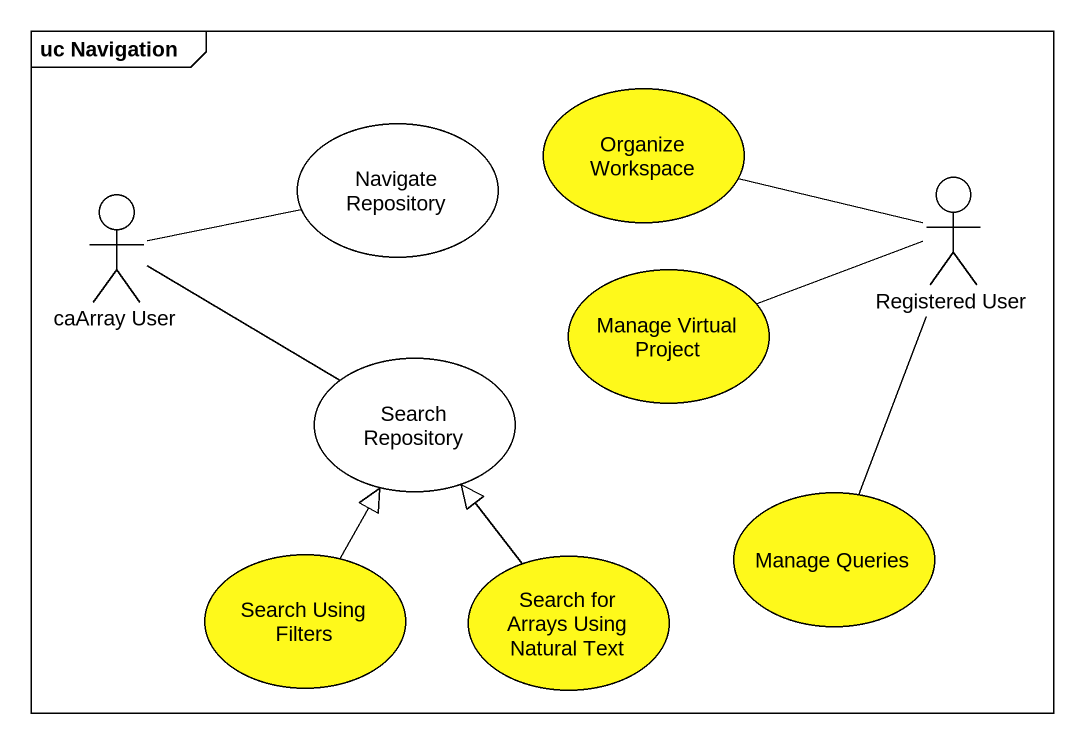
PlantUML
@startuml
mainframe uc Navigation
usecase "Organize Workspace" as Organize_Workspace #FEF91B
usecase "Navigate Repository" as Navigate_Repository
actor "Registered User" as Registered_User
actor "caArray User" as caArray_User
usecase "Manage Virtual Project" as Manage_Virtual_Project #FEF91B
usecase "Search Repository" as Search_Repository
usecase "Manage Queries" as Manage_Queries #FEF91B
usecase "Search Using Filters" as Search_Using_Filters #FEF91B
usecase "Search for Arrays Using Natural Text" as Search_for_Arrays_Using #FEF91B
Registered_User -left- Organize_Workspace
Registered_User -left- Manage_Virtual_Project
Registered_User -- Manage_Queries
caArray_User -right- Navigate_Repository
caArray_User -right- Search_Repository
Search_Using_Filters -up-|> Search_Repository
Search_for_Arrays_Using -up-|> Search_Repository
@enduml
